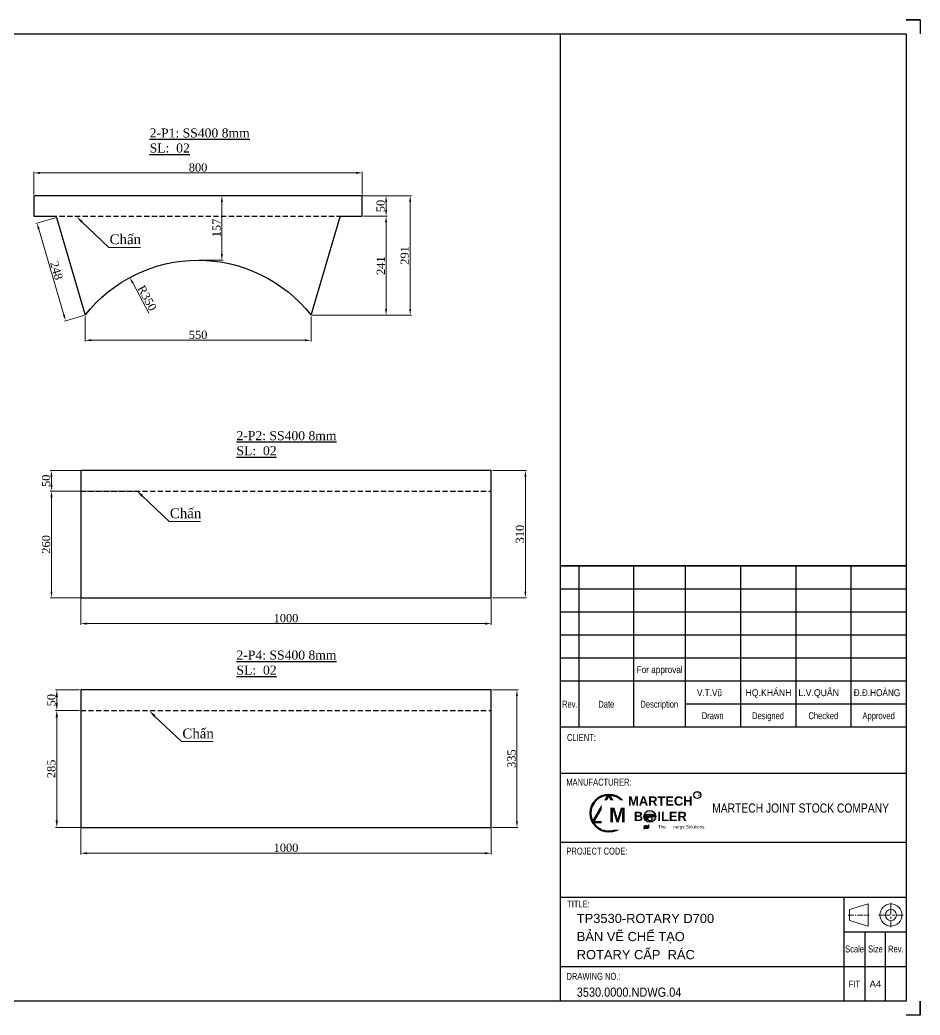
# Model space of a CAD drawing. Header units: inches. Extents: x 36705 to 45095, y -12195 to 29758.
# Drawn here: x 38087 to 40280, y 18635 to 21060 of the extents above; entities that cross this region are included whole.
import ezdxf
from ezdxf.enums import TextEntityAlignment as Align

# ---------------------------------------------------------------- set-up
doc = ezdxf.new("R2010")
doc.units = ezdxf.units.IN
doc.header["$MEASUREMENT"] = 0
doc.linetypes.add('CENTER', pattern=[2, 1.25, -0.25, 0.25, -0.25])
doc.linetypes.add('HIDDEN', pattern=[0.375, 0.25, -0.125])
doc.layers.get('Defpoints').update_dxf_attribs({"lineweight": 5})
for name, color, linetype, lineweight in [('1.  0.2', 7, 'Continuous', 25), ('AM_8', 1, 'Continuous', 15), ('ĐƯỜNG TÂM', 8, 'CENTER', 5)]:
    doc.layers.add(name, color=color, linetype=linetype, lineweight=lineweight)
doc.layers.add('Không in', color=7, linetype='Continuous', lineweight=25, plot=False)
doc.layers.add('TEXT', color=20, linetype='Continuous')
doc.styles.add('Chu va so', font='arial.ttf')
doc.styles.add('stad1', font='times.ttf')
doc.styles.get("Standard").update_dxf_attribs({"font": 'arial.ttf'})
doc.styles.add('TCVN', font='times.ttf')
doc.styles.add('TEXT', font='arial.ttf')
doc.dimstyles.new('Hien', dxfattribs={"dimtxt": 20, "dimasz": 15, "dimexe": 3, "dimexo": 3, "dimgap": 3, "dimtad": 1, "dimtoh": 1, "dimdec": 0, "dimzin": 0, "dimdsep": 46, "dimtxsty": 'TCVN', "dimcen": 0, "dimclrd": 8, "dimclre": 250, "dimclrt": 41, "dimadec": 0, "dimazin": 0, "dimtfac": 1, "dimtdec": 0, "dimtofl": 0, "dimtmove": 1, "dimatfit": 3, "dimfxl": 1, "dimtolj": 1, "dimtzin": 0, "dimlwd": 9, "dimlwe": 9, "dimarcsym": 0})
doc.dimstyles.new('Hien$0', dxfattribs={"dimtxt": 20, "dimasz": 17, "dimexe": 3, "dimexo": 3, "dimgap": 3, "dimtad": 1, "dimtoh": 1, "dimdec": 0, "dimzin": 0, "dimdsep": 46, "dimtxsty": 'TCVN', "dimcen": 0.09, "dimclrd": 8, "dimclre": 252, "dimclrt": 41, "dimadec": 0, "dimazin": 0, "dimtfac": 1, "dimtdec": 0, "dimtofl": 0, "dimtmove": 0, "dimatfit": 3, "dimfxl": 1, "dimtolj": 1, "dimtzin": 0, "dimlwd": 9, "dimlwe": 9, "dimarcsym": 0})

# ---------------------------------------------------------------- blocks, each defined once
blk = doc.blocks.new('*D142')
at = {"color": 8, "lineweight": 9, "transparency": 16777216}
blk.add_line((38401.2, 20345.8), (38361.6, 20419.2), dxfattribs=at)
at = {"color": 8, "transparency": 16777216}
blk.add_solid([(38363.8, 20420.4), (38359.4, 20418), (38354.4, 20432.4)], dxfattribs=at)
at = {"layer": 'Defpoints', "color": 0, "transparency": 16777216}
for p in [(38354.4, 20432.4), (38520.8, 20124.5)]:
    blk.add_point(p, dxfattribs=at)
at = {"color": 41, "transparency": 16777216, "insert": (38396.6, 20382.2), "char_height": 20, "attachment_point": 5, "rotation": 298.3713, "style": 'TCVN'}
blk.add_mtext('\\A1;R350', dxfattribs=at)
blk = doc.blocks.new('*D143')
at = {"color": 250, "lineweight": 9, "transparency": 16777216}
for p, q in [((38120.8, 20634.5), (38120.8, 20690.2)), ((38920.8, 20634.5), (38920.8, 20690.2))]:
    blk.add_line(p, q, dxfattribs=at)
at = {"color": 8, "lineweight": 9, "transparency": 16777216}
blk.add_line((38905.8, 20687.2), (38135.8, 20687.2), dxfattribs=at)
at = {"color": 8, "transparency": 16777216}
for points in [[(38135.8, 20689.7), (38135.8, 20684.7), (38120.8, 20687.2)], [(38905.8, 20689.7), (38905.8, 20684.7), (38920.8, 20687.2)]]:
    blk.add_solid(points, dxfattribs=at)
at = {"layer": 'Defpoints', "color": 0, "transparency": 16777216}
for p in [(38120.8, 20687.2), (38120.8, 20631.5), (38920.8, 20631.5)]:
    blk.add_point(p, dxfattribs=at)
at = {"color": 41, "transparency": 16777216, "insert": (38520.8, 20700.4), "char_height": 20, "attachment_point": 5, "style": 'TCVN'}
blk.add_mtext('\\A1;800', dxfattribs=at)
blk = doc.blocks.new('*D144')
at = {"color": 250, "lineweight": 9, "transparency": 16777216}
for p, q in [((38923.8, 20631.5), (38981.8, 20631.5)), ((38923.8, 20581.5), (38981.8, 20581.5))]:
    blk.add_line(p, q, dxfattribs=at)
at = {"color": 8, "lineweight": 9, "transparency": 16777216}
blk.add_line((38978.8, 20596.5), (38978.8, 20616.5), dxfattribs=at)
at = {"color": 8, "transparency": 16777216}
for points in [[(38976.3, 20616.5), (38981.3, 20616.5), (38978.8, 20631.5)], [(38976.3, 20596.5), (38981.3, 20596.5), (38978.8, 20581.5)]]:
    blk.add_solid(points, dxfattribs=at)
at = {"layer": 'Defpoints', "color": 0, "transparency": 16777216}
for p in [(38920.8, 20631.5), (38978.8, 20631.5), (38920.8, 20581.5)]:
    blk.add_point(p, dxfattribs=at)
at = {"color": 41, "transparency": 16777216, "insert": (38965.6, 20606.5), "char_height": 20, "attachment_point": 5, "rotation": 90, "style": 'TCVN'}
blk.add_mtext('\\A1;50', dxfattribs=at)
blk = doc.blocks.new('*D145')
at = {"color": 250, "lineweight": 9, "transparency": 16777216}
for p, q in [((38923.8, 20581.5), (38981.8, 20581.5)), ((38799, 20340.7), (38981.8, 20340.7))]:
    blk.add_line(p, q, dxfattribs=at)
at = {"color": 8, "lineweight": 9, "transparency": 16777216}
blk.add_line((38978.8, 20566.5), (38978.8, 20355.7), dxfattribs=at)
at = {"color": 8, "transparency": 16777216}
for points in [[(38976.3, 20566.5), (38981.3, 20566.5), (38978.8, 20581.5)], [(38976.3, 20355.7), (38981.3, 20355.7), (38978.8, 20340.7)]]:
    blk.add_solid(points, dxfattribs=at)
at = {"layer": 'Defpoints', "color": 0, "transparency": 16777216}
for p in [(38920.8, 20581.5), (38796, 20340.7), (38978.8, 20340.7)]:
    blk.add_point(p, dxfattribs=at)
at = {"color": 41, "transparency": 16777216, "insert": (38965.8, 20461.1), "char_height": 20, "attachment_point": 5, "rotation": 90, "style": 'TCVN'}
blk.add_mtext('\\A1;241', dxfattribs=at)
blk = doc.blocks.new('*D146')
at = {"color": 250, "lineweight": 9, "transparency": 16777216}
for p, q in [((38799, 20631.5), (39040.5, 20631.5)), ((38799, 20340.7), (39040.5, 20340.7))]:
    blk.add_line(p, q, dxfattribs=at)
at = {"color": 8, "lineweight": 9, "transparency": 16777216}
blk.add_line((39037.5, 20355.7), (39037.5, 20616.5), dxfattribs=at)
at = {"color": 8, "transparency": 16777216}
for points in [[(39035, 20616.5), (39040, 20616.5), (39037.5, 20631.5)], [(39035, 20355.7), (39040, 20355.7), (39037.5, 20340.7)]]:
    blk.add_solid(points, dxfattribs=at)
at = {"layer": 'Defpoints', "color": 0, "transparency": 16777216}
for p in [(38796, 20631.5), (39037.5, 20631.5), (38796, 20340.7)]:
    blk.add_point(p, dxfattribs=at)
at = {"color": 41, "transparency": 16777216, "insert": (39024.3, 20486.1), "char_height": 20, "attachment_point": 5, "rotation": 90, "style": 'TCVN'}
blk.add_mtext('\\A1;291', dxfattribs=at)
blk = doc.blocks.new('*D147')
at = {"color": 250, "lineweight": 9, "transparency": 16777216}
for p, q in [((38523.8, 20631.5), (38581.8, 20631.5)), ((38523.8, 20474.5), (38581.8, 20474.5))]:
    blk.add_line(p, q, dxfattribs=at)
at = {"color": 8, "lineweight": 9, "transparency": 16777216}
blk.add_line((38578.8, 20489.5), (38578.8, 20616.5), dxfattribs=at)
at = {"color": 8, "transparency": 16777216}
for points in [[(38576.3, 20616.5), (38581.3, 20616.5), (38578.8, 20631.5)], [(38576.3, 20489.5), (38581.3, 20489.5), (38578.8, 20474.5)]]:
    blk.add_solid(points, dxfattribs=at)
at = {"layer": 'Defpoints', "color": 0, "transparency": 16777216}
for p in [(38520.8, 20631.5), (38578.8, 20631.5), (38520.8, 20474.5)]:
    blk.add_point(p, dxfattribs=at)
at = {"color": 41, "transparency": 16777216, "insert": (38565.6, 20553), "char_height": 20, "attachment_point": 5, "rotation": 90, "style": 'TCVN'}
blk.add_mtext('\\A1;157', dxfattribs=at)
blk = doc.blocks.new('*D148')
at = {"color": 250, "lineweight": 9, "transparency": 16777216}
for p, q in [((38245.5, 20337.7), (38245.5, 20276.4)), ((38796, 20337.7), (38796, 20276.4))]:
    blk.add_line(p, q, dxfattribs=at)
at = {"color": 8, "lineweight": 9, "transparency": 16777216}
blk.add_line((38260.5, 20279.4), (38781, 20279.4), dxfattribs=at)
at = {"color": 8, "transparency": 16777216}
for points in [[(38260.5, 20281.9), (38260.5, 20276.9), (38245.5, 20279.4)], [(38781, 20281.9), (38781, 20276.9), (38796, 20279.4)]]:
    blk.add_solid(points, dxfattribs=at)
at = {"layer": 'Defpoints', "color": 0, "transparency": 16777216}
for p in [(38245.5, 20340.7), (38796, 20340.7), (38796, 20279.4)]:
    blk.add_point(p, dxfattribs=at)
at = {"color": 41, "transparency": 16777216, "insert": (38520.8, 20292.6), "char_height": 20, "attachment_point": 5, "style": 'TCVN'}
blk.add_mtext('\\A1;550', dxfattribs=at)
blk = doc.blocks.new('*D149')
at = {"color": 250, "lineweight": 9, "transparency": 16777216}
for p, q in [((38172.7, 20577.5), (38125.4, 20563.6)), ((38242.6, 20339.8), (38195.4, 20325.9))]:
    blk.add_line(p, q, dxfattribs=at)
at = {"color": 8, "lineweight": 9, "transparency": 16777216}
blk.add_line((38132.5, 20550.1), (38194, 20341.1), dxfattribs=at)
at = {"color": 8, "transparency": 16777216}
for points in [[(38134.9, 20550.8), (38130.1, 20549.4), (38128.3, 20564.5)], [(38196.4, 20341.8), (38191.6, 20340.4), (38198.2, 20326.7)]]:
    blk.add_solid(points, dxfattribs=at)
at = {"layer": 'Defpoints', "color": 0, "transparency": 16777216}
for p in [(38175.6, 20578.4), (38198.2, 20326.7), (38245.5, 20340.7)]:
    blk.add_point(p, dxfattribs=at)
at = {"color": 41, "transparency": 16777216, "insert": (38175.9, 20449.3), "char_height": 20, "attachment_point": 5, "rotation": 286.3989, "style": 'TCVN'}
blk.add_mtext('\\A1;248', dxfattribs=at)
blk = doc.blocks.new('*D174')
at = {"color": 250, "lineweight": 9, "transparency": 16777216}
for p, q in [((38235, 19089.5), (38235, 19026.4)), ((39235, 19089.5), (39235, 19026.4))]:
    blk.add_line(p, q, dxfattribs=at)
at = {"color": 8, "lineweight": 9, "transparency": 16777216}
blk.add_line((38250, 19029.4), (39220, 19029.4), dxfattribs=at)
at = {"color": 8, "transparency": 16777216}
for points in [[(38250, 19031.9), (38250, 19026.9), (38235, 19029.4)], [(39220, 19031.9), (39220, 19026.9), (39235, 19029.4)]]:
    blk.add_solid(points, dxfattribs=at)
at = {"layer": 'Defpoints', "color": 0, "transparency": 16777216}
for p in [(38235, 19092.5), (39235, 19092.5), (39235, 19029.4)]:
    blk.add_point(p, dxfattribs=at)
at = {"color": 41, "transparency": 16777216, "insert": (38735, 19042.6), "char_height": 20, "attachment_point": 5, "style": 'TCVN'}
blk.add_mtext('\\A1;1000', dxfattribs=at)
blk = doc.blocks.new('*D175')
at = {"color": 250, "lineweight": 9, "transparency": 16777216}
for p, q in [((39238, 19427.5), (39300.6, 19427.5)), ((39238, 19092.5), (39300.6, 19092.5))]:
    blk.add_line(p, q, dxfattribs=at)
at = {"color": 8, "lineweight": 9, "transparency": 16777216}
blk.add_line((39297.6, 19107.5), (39297.6, 19412.5), dxfattribs=at)
at = {"color": 8, "transparency": 16777216}
for points in [[(39295.1, 19412.5), (39300.1, 19412.5), (39297.6, 19427.5)], [(39295.1, 19107.5), (39300.1, 19107.5), (39297.6, 19092.5)]]:
    blk.add_solid(points, dxfattribs=at)
at = {"layer": 'Defpoints', "color": 0, "transparency": 16777216}
for p in [(39235, 19427.5), (39297.6, 19427.5), (39235, 19092.5)]:
    blk.add_point(p, dxfattribs=at)
at = {"color": 41, "transparency": 16777216, "insert": (39284.5, 19260), "char_height": 20, "attachment_point": 5, "rotation": 90, "style": 'TCVN'}
blk.add_mtext('\\A1;335', dxfattribs=at)
blk = doc.blocks.new('*D230')
at = {"color": 250, "lineweight": 9, "transparency": 16777216}
for p, q in [((38235, 19649), (38235, 19586)), ((39235, 19649), (39235, 19586))]:
    blk.add_line(p, q, dxfattribs=at)
at = {"color": 8, "lineweight": 9, "transparency": 16777216}
blk.add_line((38250, 19589), (39220, 19589), dxfattribs=at)
at = {"color": 8, "transparency": 16777216}
for points in [[(38250, 19591.5), (38250, 19586.5), (38235, 19589)], [(39220, 19591.5), (39220, 19586.5), (39235, 19589)]]:
    blk.add_solid(points, dxfattribs=at)
at = {"layer": 'Defpoints', "color": 0, "transparency": 16777216}
for p in [(38235, 19652), (39235, 19652), (39235, 19589)]:
    blk.add_point(p, dxfattribs=at)
at = {"color": 41, "transparency": 16777216, "insert": (38735, 19602.2), "char_height": 20, "attachment_point": 5, "style": 'TCVN'}
blk.add_mtext('\\A1;1000', dxfattribs=at)
blk = doc.blocks.new('*D231')
at = {"color": 250, "lineweight": 9, "transparency": 16777216}
for p, q in [((39238, 19962), (39321.2, 19962)), ((39238, 19652), (39321.2, 19652))]:
    blk.add_line(p, q, dxfattribs=at)
at = {"color": 8, "lineweight": 9, "transparency": 16777216}
blk.add_line((39318.2, 19667), (39318.2, 19947), dxfattribs=at)
at = {"color": 8, "transparency": 16777216}
for points in [[(39315.7, 19947), (39320.7, 19947), (39318.2, 19962)], [(39315.7, 19667), (39320.7, 19667), (39318.2, 19652)]]:
    blk.add_solid(points, dxfattribs=at)
at = {"layer": 'Defpoints', "color": 0, "transparency": 16777216}
for p in [(39235, 19962), (39318.2, 19962), (39235, 19652)]:
    blk.add_point(p, dxfattribs=at)
at = {"color": 41, "transparency": 16777216, "insert": (39305, 19807), "char_height": 20, "attachment_point": 5, "rotation": 90, "style": 'TCVN'}
blk.add_mtext('\\A1;310', dxfattribs=at)
blk = doc.blocks.new('*D238')
at = {"color": 250, "lineweight": 9, "transparency": 16777216}
for p, q in [((38374.9, 19962), (38160.7, 19962)), ((38374.9, 19912), (38160.7, 19912))]:
    blk.add_line(p, q, dxfattribs=at)
at = {"color": 8, "lineweight": 9, "transparency": 16777216}
blk.add_line((38163.7, 19947), (38163.7, 19927), dxfattribs=at)
at = {"color": 8, "transparency": 16777216}
for points in [[(38161.2, 19947), (38166.2, 19947), (38163.7, 19962)], [(38161.2, 19927), (38166.2, 19927), (38163.7, 19912)]]:
    blk.add_solid(points, dxfattribs=at)
at = {"layer": 'Defpoints', "color": 0, "transparency": 16777216}
for p in [(38377.9, 19962), (38163.7, 19912), (38377.9, 19912)]:
    blk.add_point(p, dxfattribs=at)
at = {"color": 41, "transparency": 16777216, "insert": (38150.6, 19937), "char_height": 20, "attachment_point": 5, "rotation": 90, "style": 'TCVN'}
blk.add_mtext('\\A1;50', dxfattribs=at)
blk = doc.blocks.new('*D239')
at = {"color": 250, "lineweight": 9, "transparency": 16777216}
for p, q in [((38374.9, 19912), (38160.7, 19912)), ((38296.5, 19652), (38160.7, 19652))]:
    blk.add_line(p, q, dxfattribs=at)
at = {"color": 8, "lineweight": 9, "transparency": 16777216}
blk.add_line((38163.7, 19897), (38163.7, 19667), dxfattribs=at)
at = {"color": 8, "transparency": 16777216}
for points in [[(38161.2, 19897), (38166.2, 19897), (38163.7, 19912)], [(38161.2, 19667), (38166.2, 19667), (38163.7, 19652)]]:
    blk.add_solid(points, dxfattribs=at)
at = {"layer": 'Defpoints', "color": 0, "transparency": 16777216}
for p in [(38377.9, 19912), (38163.7, 19652), (38299.5, 19652)]:
    blk.add_point(p, dxfattribs=at)
at = {"color": 41, "transparency": 16777216, "insert": (38150.6, 19782), "char_height": 20, "attachment_point": 5, "rotation": 90, "style": 'TCVN'}
blk.add_mtext('\\A1;260', dxfattribs=at)
blk = doc.blocks.new('*D240')
at = {"color": 252, "lineweight": 9, "transparency": 16777216}
for p, q in [((38232, 19427.5), (38173.6, 19427.5)), ((38232, 19377.5), (38173.6, 19377.5))]:
    blk.add_line(p, q, dxfattribs=at)
at = {"color": 8, "lineweight": 9, "transparency": 16777216}
blk.add_line((38176.6, 19410.5), (38176.6, 19394.5), dxfattribs=at)
at = {"color": 8, "transparency": 16777216}
for points in [[(38173.7, 19410.5), (38179.4, 19410.5), (38176.6, 19427.5)], [(38173.7, 19394.5), (38179.4, 19394.5), (38176.6, 19377.5)]]:
    blk.add_solid(points, dxfattribs=at)
at = {"layer": 'Defpoints', "color": 0, "transparency": 16777216}
for p in [(38235, 19427.5), (38176.6, 19377.5), (38235, 19377.5)]:
    blk.add_point(p, dxfattribs=at)
at = {"color": 41, "transparency": 16777216, "insert": (38163.4, 19402.5), "char_height": 20, "attachment_point": 5, "rotation": 90, "style": 'TCVN'}
blk.add_mtext('\\A1;50', dxfattribs=at)
blk = doc.blocks.new('*D241')
at = {"color": 252, "lineweight": 9, "transparency": 16777216}
for p, q in [((38232, 19377.5), (38173.6, 19377.5)), ((38293.9, 19092.5), (38173.6, 19092.5))]:
    blk.add_line(p, q, dxfattribs=at)
at = {"color": 8, "lineweight": 9, "transparency": 16777216}
blk.add_line((38176.6, 19360.5), (38176.6, 19109.5), dxfattribs=at)
at = {"color": 8, "transparency": 16777216}
for points in [[(38173.7, 19360.5), (38179.4, 19360.5), (38176.6, 19377.5)], [(38173.7, 19109.5), (38179.4, 19109.5), (38176.6, 19092.5)]]:
    blk.add_solid(points, dxfattribs=at)
at = {"layer": 'Defpoints', "color": 0, "transparency": 16777216}
for p in [(38235, 19377.5), (38176.6, 19092.5), (38296.9, 19092.5)]:
    blk.add_point(p, dxfattribs=at)
at = {"color": 41, "transparency": 16777216, "insert": (38163.4, 19235), "char_height": 20, "attachment_point": 5, "rotation": 90, "style": 'TCVN'}
blk.add_mtext('\\A1;285', dxfattribs=at)
blk = doc.blocks.new('*D121')
at = {"color": 8, "lineweight": 9, "transparency": 16777216}
for p, q in [((38450.1, 19838), (38384.5, 19900.4)), ((38527.1, 19838), (38450.1, 19838))]:
    blk.add_line(p, q, dxfattribs=at)
at = {"color": 8, "transparency": 16777216}
blk.add_solid([(38386.6, 19902.5), (38382.5, 19898.2), (38371.5, 19912.8)], dxfattribs=at)
at = {"layer": 'Defpoints', "color": 0, "transparency": 16777216}
blk.add_point((38371.5, 19912.8), dxfattribs=at)
blk.add_point((38371.5, 19912.8), dxfattribs=at)
at = {"color": 41, "transparency": 16777216, "insert": (38490.4, 19857.7), "char_height": 24, "attachment_point": 5, "style": 'TCVN'}
blk.add_mtext('\\A1;Chấn', dxfattribs=at)
blk = doc.blocks.new('*D122')
at = {"color": 8, "lineweight": 9, "transparency": 16777216}
for p, q in [((38303.3, 20505.8), (38237.7, 20568.1)), ((38380.3, 20505.8), (38303.3, 20505.8))]:
    blk.add_line(p, q, dxfattribs=at)
at = {"color": 8, "transparency": 16777216}
blk.add_solid([(38239.8, 20570.3), (38235.7, 20565.9), (38224.7, 20580.5)], dxfattribs=at)
at = {"layer": 'Defpoints', "color": 0, "transparency": 16777216}
blk.add_point((38224.7, 20580.5), dxfattribs=at)
blk.add_point((38224.7, 20580.5), dxfattribs=at)
at = {"color": 41, "transparency": 16777216, "insert": (38343.6, 20525.4), "char_height": 24, "attachment_point": 5, "style": 'TCVN'}
blk.add_mtext('\\A1;Chấn', dxfattribs=at)
blk = doc.blocks.new('*D123')
at = {"color": 8, "lineweight": 9, "transparency": 16777216}
for p, q in [((38480.6, 19301.5), (38415, 19363.8)), ((38557.5, 19301.5), (38480.6, 19301.5))]:
    blk.add_line(p, q, dxfattribs=at)
at = {"color": 8, "transparency": 16777216}
blk.add_solid([(38417, 19366), (38412.9, 19361.6), (38401.9, 19376.2)], dxfattribs=at)
at = {"layer": 'Defpoints', "color": 0, "transparency": 16777216}
blk.add_point((38401.9, 19376.2), dxfattribs=at)
blk.add_point((38401.9, 19376.2), dxfattribs=at)
at = {"color": 41, "transparency": 16777216, "insert": (38520.9, 19321.1), "char_height": 24, "attachment_point": 5, "style": 'TCVN'}
blk.add_mtext('\\A1;Chấn', dxfattribs=at)
blk = doc.blocks.new('KHUNG TEN A4 - TD - 13.2.2023')
for p, q in [((300, 216), (303, 216)), ((303, 216), (303, 213)), ((225, 92.48), (225, 213)), ((300, 97.48), (225, 97.48)), ((229, 62.5), (229, 97.48)), ((300, 92.48), (225, 92.48)), ((300, 87.48), (225, 87.48)), ((300, 82.48), (225, 82.48)), ((300, 77.48), (225, 77.48)), ((300, 72.48), (225, 72.48)), ((300, 67.48), (252, 67.48)), ((300, 18), (286.5, 18)), ((303, 3), (303, 0)), ((303, 0), (300, 0))]:
    blk.add_line(p, q)
at = {"lineweight": 25}
for p, q in [((240.8, 97.48, 0), (240.8, 62.5)), ((252, 97.48, 0), (252, 62.5, 0)), ((264, 97.48, 0), (264, 62.5, 0)), ((276, 97.48, 0), (276, 62.5, 0)), ((288, 97.48, 0), (288, 62.5, 0)), ((300, 62.5), (225, 62.5)), ((225, 52.5), (300, 52.5)), ((225, 37.5), (300, 37.5)), ((300, 28.19), (300, 3)), ((300, 25.5), (225, 25.5)), ((286.5, 3), (286.5, 25.5)), ((291, 18, 0), (291, 3, 0)), ((295.5, 3, 0), (295.5, 18, 0)), ((300, 10.5), (225, 10.5))]:
    blk.add_line(p, q, dxfattribs=at)
blk.add_lwpolyline([(3, 213), (300, 213), (300, 3), (3, 3)], close=True)
blk.add_lwpolyline([(225, 97.48), (300, 97.48), (300, 3), (225, 3)], close=True, dxfattribs=at)
at = {"lineweight": 50, "elevation": 0}
blk.add_lwpolyline([(235.47, 47.81), (232.02, 41.84), (238.92, 41.84)], close=True, dxfattribs=at)
at = {"color": 2, "lineweight": 20, "elevation": 0}
blk.add_lwpolyline([(287.67, 20.52), (291.72, 19.32), (291.72, 24.12), (287.67, 22.92)], close=True, dxfattribs=at)
at = {"lineweight": 50}
blk.add_circle((235.47, 43.83, 0), 3.98, dxfattribs=at)
at = {"color": 2, "lineweight": 20}
for radius in [2.4, 1.2]:
    blk.add_circle((296.66, 21.72, 0), radius, dxfattribs=at)
at = {"layer": '1.  0.2'}
for p, q in [((303, 216), (300, 216)), ((303, 0), (303, 3))]:
    blk.add_line(p, q, dxfattribs=at)
at = {"layer": 'Không in'}
for points in [[(303, 216), (303, 213)], [(303, 0), (300, 0)]]:
    blk.add_lwpolyline(points, dxfattribs=at)
at = {"layer": 'ĐƯỜNG TÂM', "lineweight": 0, "ltscale": 2}
for p, q in [((296.66, 24.36, 0), (296.66, 19.08, 0)), ((294.02, 21.72, 0), (299.3, 21.72, 0))]:
    blk.add_line(p, q, dxfattribs=at)
at = {"layer": 'ĐƯỜNG TÂM', "lineweight": 0}
blk.add_line((287.4, 21.72, 0), (291.94, 21.72, 0), dxfattribs=at)
at = {"color": 5, "style": 'Chu va so', "width": 0.75}
for s, p in [('Rev.', (227, 66.73)), ('Date', (234.9, 66.73, 0)), ('Description', (246.4, 66.73, 0)), ('Drawn', (258, 64.23, 0)), ('Designed', (270, 64.23)), ('Checked', (282, 64.23)), ('Approved', (294, 64.23, 0)), ('CLIENT:', (229.51, 59.5, 0.01)), ('MANUFACTURER:', (233.31, 49.81, 0.01)), ('PROJECT CODE:', (232.87, 34.84)), ('TITLE:', (228.87, 23.36, 0.02)), ('Scale', (288.78, 13.6, 0)), ('Size', (293.31, 13.6, 0)), ('Rev. ', (297.97, 13.6, 0)), ('DRAWING NO.:', (232.13, 7.67, 0.02)), ('FIT', (288.75, 6, 0))]:
    blk.add_text(s, height=1.5, dxfattribs=at).set_placement(p, align=Align.CENTER)
at = {"color": 5, "lineweight": 25, "insert": (249.34, 44.92, 0), "char_height": 2, "width": 55.4584, "attachment_point": 4, "style": 'Chu va so'}
blk.add_mtext('\\pxqc;{\\W0.8;MARTECH JOINT STOCK COMPANY}', dxfattribs=at)
at = {"width": 0.85}
for tag, p in [('REV4', (226.38, 94.23)), ('NGAY_REV04', (229.9, 94.23)), ('DESCRIPTION_4', (241.49, 94.23, 0)), ('DESCRIPTION_3', (241.49, 89.23, 0)), ('DESCRIPTION_2', (241.49, 84.23, 0)), ('DESCRIPTION_1', (241.49, 79.23, 0)), ('DESCRIPTION_0', (241.49, 74.23, 0))]:
    blk.add_attdef(tag, p, '', height=1.5, dxfattribs=at)
at = {"layer": 'TEXT', "ltscale": 0.1, "style": 'Chu va so'}
for tag, p, height, width in [('REV3', (226.38, 89.23), 1.5, 0.85), ('NGAY_REV03', (229.9, 89.23), 1.5, 0.85), ('REV2', (226.38, 84.23), 1.5, 0.85), ('NGAY_REV02', (229.9, 84.23), 1.5, 0.85), ('REV1', (226.38, 79.23), 1.5, 0.85), ('NGAY_REV01', (229.9, 79.23), 1.5, 0.85), ('REV0', (226.38, 74.23), 1.5, 0.85), ('NGAY_REV0', (229.9, 74.23), 1.5, 0.85), ('NGUOI_VE', (252.6, 69.23), 1.5, 0.85), ('NGUOI_KIEM_1', (264.6, 69.23), 1.5, 0.9), ('NGUOI_KIEM_2', (276.6, 69.23), 1.5, 0.9), ('STT-BV', (232.09, 3.98), 2, 0.85)]:
    blk.add_attdef(tag, p, '', height=height, dxfattribs=dict(at, width=width))
at = {"layer": 'TEXT', "ltscale": 0.1, "width": 0.85}
blk.add_attdef('NGUOI_DUYET', (288.6, 69.23), '', height=1.5, dxfattribs=at)
at = {"layer": 'TEXT', "lineweight": 25, "ltscale": 0.1, "style": 'Chu va so'}
for tag, p, height in [('PROJECT_CODE', (231.95, 28.65), 3.6), ('TITLE1', (231.95, 19.98), 2), ('TITLE2', (231.95, 16.05), 2), ('TITLE3', (231.95, 12.12), 2)]:
    blk.add_attdef(tag, p, '', height=height, dxfattribs=at)
at = {"layer": 'TEXT', "ltscale": 0.1, "style": 'Chu va so'}
for tag, p in [('A4_A4', (292.03, 6, 0)), ('REV.', (297.2, 6, 0))]:
    blk.add_attdef(tag, p, '', height=1.5, dxfattribs=at)
at = {"insert": (235.49, 45.04, 0), "char_height": 3.2046, "attachment_point": 1, "style": 'TEXT', "bg_fill": 2}
blk.add_mtext('\\pxqc;{\\fArial|b1|i0|c0|p34;M}', dxfattribs=at)
at = {"insert": (239.73, 47.47, 0), "char_height": 2.0029, "width": 13.7942, "attachment_point": 1, "style": 'TEXT', "bg_fill": 2}
blk.add_mtext('\\pxqc;{\\fArial|b1|i0|c0|p34;MARTECH\\PB    ILER}', dxfattribs=at)
h = blk.add_hatch(color=256)
h.dxf.hatch_style = 1
edge = h.paths.add_edge_path()
edge.add_spline(control_points=[(243.08, 40.7), (243.14, 40.74), (243.38, 40.91), (243.88, 40.67), (244.11, 40.95), (244.2, 41.06)], knot_values=[0, 0, 0, 0, 0.315535, 1.31207, 1.873609, 1.873609, 1.873609, 1.873609], degree=3, periodic=0)
edge.add_spline(control_points=[(244.2, 41.06), (244.13, 40.99), (243.86, 40.75), (243.31, 41.04), (243.12, 40.75), (243.08, 40.7)], knot_values=[0, 0, 0, 0, 0.411397, 1.576501, 1.877595, 1.877595, 1.877595, 1.877595], degree=3, periodic=0)
edge = h.paths.add_edge_path()
edge.add_spline(control_points=[(243.08, 40.45), (243.14, 40.49), (243.38, 40.67), (243.88, 40.42), (244.11, 40.71), (244.2, 40.81)], knot_values=[0, 0, 0, 0, 0.315535, 1.31207, 1.873609, 1.873609, 1.873609, 1.873609], degree=3, periodic=0)
edge.add_spline(control_points=[(244.2, 40.81), (244.13, 40.75), (243.86, 40.5), (243.31, 40.79), (243.12, 40.51), (243.08, 40.45)], knot_values=[0, 0, 0, 0, 0.411397, 1.576501, 1.877595, 1.877595, 1.877595, 1.877595], degree=3, periodic=0)
at = {"color": 7}
for centre in [(243.32, 43.43, 0), (243.32, 43.13, 0), (243.62, 43.43, 0), (243.62, 43.13, 0), (243.92, 43.43, 0), (243.92, 43.13, 0), (244.22, 43.43, 0), (244.22, 43.13, 0), (244.52, 43.43, 0), (244.52, 43.13, 0), (244.82, 43.43, 0), (244.82, 43.13, 0), (245.12, 43.43, 0), (245.12, 43.13, 0), (245.41, 43.43, 0), (245.41, 43.13, 0), (243.46, 42.8, 0), (243.71, 42.5, 0), (243.76, 42.8, 0)]:
    blk.add_circle(centre, 0.121, dxfattribs=at)
for points in [[(243.08, 40.93, 0), (243.21, 41.08, 0), (243.98, 41.13, 0), (244.2, 41.29, 0)], [(243.08, 40.93, 0), (243.26, 41.04, 0), (243.92, 41.04, 0), (244.2, 41.29, 0)], [(243.08, 40.7, 0), (243.21, 40.85, 0), (243.98, 40.9, 0), (244.2, 41.06, 0)], [(243.08, 40.7, 0), (243.26, 40.8, 0), (243.92, 40.81, 0), (244.2, 41.06, 0)], [(243.08, 40.45, 0), (243.21, 40.6, 0), (243.98, 40.65, 0), (244.2, 40.81, 0)], [(243.08, 40.45, 0), (243.26, 40.55, 0), (243.92, 40.56, 0), (244.2, 40.81, 0)]]:
    blk.add_spline(points, degree=3)
at = {"char_height": 0.701, "attachment_point": 1, "style": 'TEXT', "bg_fill": 2}
for s, insert in [('\\pxqc;R', (254.7, 48.14, 0)), ('\\pxqc;The      nergy Solutions', (246.12, 41.23, 0))]:
    blk.add_mtext(s, dxfattribs=dict(at, insert=insert))
at = {"layer": 'AM_8'}
h = blk.add_hatch(color=7, dxfattribs=at)
edge = h.paths.add_edge_path()
edge.add_arc((244.35, 43.13), 1.28, 191.4592, 461.3375)
edge.add_arc((244.35, 43.13), 1.28, 101.3375, 191.4592)
edge = h.paths.add_edge_path(flags=16)
edge.add_arc((243.71, 42.5), 0.121, -289.458, 11.4592, ccw=False)
edge.add_arc((243.71, 42.5), 0.121, 11.4592, 70.542, ccw=False)
edge = h.paths.add_edge_path(flags=16)
edge.add_arc((245.41, 43.13), 0.121, -211.5113, 11.4592, ccw=False)
edge.add_arc((245.41, 43.13), 0.121, 11.4592, 148.4887, ccw=False)
edge = h.paths.add_edge_path(flags=16)
edge.add_arc((243.46, 42.8), 0.121, -304.2526, 11.4592, ccw=False)
edge.add_arc((243.46, 42.8), 0.121, 11.4592, 55.7474, ccw=False)
edge = h.paths.add_edge_path(flags=16)
edge.add_arc((245.41, 43.43), 0.121, -200.2428, 11.4592, ccw=False)
edge.add_arc((245.41, 43.43), 0.121, 11.4592, 159.7572, ccw=False)
edge = h.paths.add_edge_path(flags=16)
edge.add_arc((245.12, 43.13), 0.121, -219.051, 11.4592, ccw=False)
edge.add_arc((245.12, 43.13), 0.121, 11.4592, 140.949, ccw=False)
edge = h.paths.add_edge_path(flags=16)
edge.add_arc((243.76, 42.8), 0.121, -292.0311, 11.4592, ccw=False)
edge.add_arc((243.76, 42.8), 0.121, 11.4592, 67.9689, ccw=False)
edge = h.paths.add_edge_path(flags=16)
edge.add_arc((243.32, 43.13), 0.121, -319.4544, 11.4592, ccw=False)
edge.add_arc((243.32, 43.13), 0.121, 11.4592, 40.5456, ccw=False)
edge = h.paths.add_edge_path(flags=16)
edge.add_arc((245.12, 43.43), 0.121, -206.0119, 11.4592, ccw=False)
edge.add_arc((245.12, 43.43), 0.121, 11.4592, 153.9881, ccw=False)
edge = h.paths.add_edge_path(flags=16)
edge.add_arc((244.37, 42.57), 0.434, -262.499, 11.4592, ccw=False)
edge.add_arc((244.37, 42.57), 0.434, 11.4592, 97.501, ccw=False)
edge = h.paths.add_edge_path(flags=16)
edge.add_arc((243.32, 43.43), 0.121, -332.7707, 11.4592, ccw=False)
edge.add_arc((243.32, 43.43), 0.121, 11.4592, 27.2293, ccw=False)
edge = h.paths.add_edge_path(flags=16)
edge.add_arc((244.82, 43.13), 0.121, -230.166, 11.4592, ccw=False)
edge.add_arc((244.82, 43.13), 0.121, 11.4592, 129.834, ccw=False)
edge = h.paths.add_edge_path(flags=16)
edge.add_arc((243.62, 43.13), 0.121, -307.6137, 11.4592, ccw=False)
edge.add_arc((243.62, 43.13), 0.121, 11.4592, 52.3863, ccw=False)
edge = h.paths.add_edge_path(flags=16)
edge.add_arc((244.52, 43.13), 0.121, -246.4575, 11.4592, ccw=False)
edge.add_arc((244.52, 43.13), 0.121, 11.4592, 113.5425, ccw=False)
edge = h.paths.add_edge_path(flags=16)
edge.add_arc((243.92, 43.13), 0.121, -290.4056, 11.4592, ccw=False)
edge.add_arc((243.92, 43.13), 0.121, 11.4592, 69.5944, ccw=False)
edge = h.paths.add_edge_path(flags=16)
edge.add_arc((244.82, 43.43), 0.121, -215.7954, 11.4592, ccw=False)
edge.add_arc((244.82, 43.43), 0.121, 11.4592, 144.2046, ccw=False)
edge = h.paths.add_edge_path(flags=16)
edge.add_arc((244.22, 43.13), 0.121, -268.4837, 11.4592, ccw=False)
edge.add_arc((244.22, 43.13), 0.121, 11.4592, 91.5163, ccw=False)
edge = h.paths.add_edge_path(flags=16)
edge.add_arc((243.62, 43.43), 0.121, -322.0207, 11.4592, ccw=False)
edge.add_arc((243.62, 43.43), 0.121, 11.4592, 37.9793, ccw=False)
edge = h.paths.add_edge_path(flags=16)
edge.add_arc((244.22, 43.43), 0.121, -267.4803, 11.4592, ccw=False)
edge.add_arc((244.22, 43.43), 0.121, 11.4592, 92.5197, ccw=False)
edge = h.paths.add_edge_path(flags=16)
edge.add_arc((244.52, 43.43), 0.121, -234.0834, 11.4592, ccw=False)
edge.add_arc((244.52, 43.43), 0.121, 11.4592, 125.9166, ccw=False)
edge = h.paths.add_edge_path(flags=16)
edge.add_arc((243.92, 43.43), 0.121, -301.7345, 11.4592, ccw=False)
edge.add_arc((243.92, 43.43), 0.121, 11.4592, 58.2655, ccw=False)
blk.add_circle((254.66, 47.77, 0), 0.763)
at = {"color": 7}
for centre, radius in [((244.35, 43.13, 0), 1.28), ((244.37, 42.57, 0), 0.434)]:
    blk.add_circle(centre, radius, dxfattribs=at)

msp = doc.modelspace()

# ---------------------------------------------------------------- linework, layer by layer
at = {"color": 3, "linetype": 'HIDDEN', "ltscale": 50}
for p, q in [((38145.85545, 20581.45391), (38895.67185, 20581.45391)), ((38235.03581, 19912.04467), (39235.03581, 19912.04467)), ((38235.03581, 19377.49846), (39235.03581, 19377.49846))]:
    msp.add_line(p, q, dxfattribs=at)
msp.add_lwpolyline([(38865.7626, 20577.79267, -0.3368748942), (38870.58004, 20581.45391), (38920.76365, 20581.45391), (38920.76365, 20631.45391), (38120.76365, 20631.45391), (38120.76365, 20581.45391), (38170.94726, 20581.45391, -0.3032734793), (38175.56614, 20578.36857), (38245.5238, 20340.65526, -0.4861165654), (38796.0035, 20340.65526)], format="xyb", close=True)
for points in [[(38235.03581, 19652.04467), (39235.03581, 19652.04467), (39235.03581, 19962.04467), (38235.03581, 19962.04467)], [(38235.03581, 19092.49846), (39235.03581, 19092.49846), (39235.03581, 19427.49846), (38235.03581, 19427.49846)]]:
    msp.add_lwpolyline(points, close=True)

# ---------------------------------------------------------------- texts
at = {"color": 2, "char_height": 22, "attachment_point": 1, "style": 'stad1'}
for s, insert in [('\\A1;{\\L2-P1: SS400 8mm \\PSL:  02}', (38402.83093, 20795.52047)), ('\\A1;{\\L2-P2: SS400 8mm \\PSL:  02}', (38614.31437, 20057.90207)), ('\\A1;{\\L2-P4: SS400 8mm \\PSL:  02}', (38614.31437, 19523.35586))]:
    msp.add_mtext(s, dxfattribs=dict(at, insert=insert))

# ---------------------------------------------------------------- dimensions: what is measured, and where the dimension line sits
for base, p1, p2, picture, middle in [((38120.76365, 20687.21339), (38920.76365, 20631.45391), (38120.76365, 20631.45391), '*D143', (38520.76365, 20700.38642)), ((38796.0035, 20279.44396), (38245.5238, 20340.65526), (38796.0035, 20340.65526), '*D148', (38520.76365, 20292.61699)), ((39235.03581, 19588.99126), (38235.03581, 19652.04467), (39235.03581, 19652.04467), '*D230', (38735.03581, 19602.1643)), ((39235.03581, 19029.44506), (38235.03581, 19092.49846), (39235.03581, 19092.49846), '*D174', (38735.03581, 19042.61809))]:
    dim = msp.add_linear_dim(base=base, p1=p1, p2=p2, dimstyle='Hien')
    dim.commit()
    dim.dimension.update_dxf_attribs({"geometry": picture, "text_midpoint": middle})
for base, p1, p2, dimstyle, picture, middle in [((38578.80724, 20631.45391), (38520.76365, 20474.45391), (38520.76365, 20631.45391), 'Hien', '*D147', (38565.60537, 20552.95391)), ((39037.51188, 20631.45391), (38796.0035, 20340.65526), (38796.0035, 20631.45391), 'Hien', '*D146', (39024.31001, 20486.05459)), ((38978.76769, 20631.45391), (38920.76365, 20581.45391), (38920.76365, 20631.45391), 'Hien', '*D144', (38965.59465, 20606.45391)), ((38978.76769, 20340.65526), (38920.76365, 20581.45391), (38796.0035, 20340.65526), 'Hien', '*D145', (38965.76769, 20461.05459)), ((39318.19118, 19962.04467), (39235.03581, 19652.04467), (39235.03581, 19962.04467), 'Hien', '*D231', (39305.01815, 19807.04467)), ((38176.55305, 19377.49846), (38235.03581, 19427.49846), (38235.03581, 19377.49846), 'Hien$0', '*D240', (38163.38002, 19402.49846)), ((39297.64433, 19427.49846), (39235.03581, 19092.49846), (39235.03581, 19427.49846), 'Hien', '*D175', (39284.4713, 19259.99846))]:
    dim = msp.add_linear_dim(base=base, p1=p1, p2=p2, angle=90, dimstyle=dimstyle)
    dim.commit()
    dim.dimension.update_dxf_attribs({"geometry": picture, "text_midpoint": middle})
dim = msp.add_aligned_dim(p1=(38175.56614, 20578.36857), p2=(38245.5238, 20340.65526), distance=-49.28852, dimstyle='Hien')
dim.commit()
dim.dimension.update_dxf_attribs({"geometry": '*D149', "text_midpoint": (38175.89868, 20449.31571)})
for p1, p2, picture, middle in [((38224.67212, 20580.52505), (38224.67937, 20580.51816), '*D122', (38303.32743, 20505.77385)), ((38371.48248, 19912.76713), (38371.48973, 19912.76024), '*D121', (38450.13779, 19838.01593)), ((38401.92577, 19376.2314), (38401.93302, 19376.22451), '*D123', (38480.58108, 19301.4802))]:
    dim = msp.add_diameter_dim_2p(p1=p1, p2=p2, text='Chấn', dimstyle='Hien', override={"dimscale": 1.2})
    dim.commit()
    dim.dimension.update_dxf_attribs({"geometry": picture, "text_midpoint": middle, "dimtype": 163})
dim = msp.add_radius_dim(center=(38520.76365, 20124.45391), mpoint=(38354.44935, 20432.41423), dimstyle='Hien')
dim.commit()
dim.dimension.update_dxf_attribs({"geometry": '*D142', "text_midpoint": (38384.96492, 20375.90927), "dimtype": 164})
for base, p1, p2, override, picture, middle in [((38163.7369, 19912.04467), (38377.86794, 19962.04467), (38377.86794, 19912.04467), {"dimasz": 15, "dimcen": 0, "dimclre": 250, "dimtmove": 1}, '*D238', (38150.56387, 19937.04467)), ((38163.7369, 19652.04467), (38377.86794, 19912.04467), (38299.49615, 19652.04467), {"dimasz": 15, "dimcen": 0, "dimclre": 250, "dimtmove": 1}, '*D239', (38150.56387, 19782.04467)), ((38176.55305, 19092.49846), (38235.03581, 19377.49846), (38296.92677, 19092.49846), {"dimtmove": 1}, '*D241', (38163.38002, 19234.99846))]:
    dim = msp.add_linear_dim(base=base, p1=p1, p2=p2, angle=90, dimstyle='Hien$0', override=override)
    dim.commit()
    dim.dimension.update_dxf_attribs({"geometry": picture, "text_midpoint": middle})

# ---------------------------------------------------------------- next in the draw order: block references
ref = msp.add_blockref('KHUNG TEN A4 - TD - 13.2.2023', (36878.06933, 18635.05833, -16.93531), dxfattribs=dict(xscale=11.22661566256567, yscale=11.22661566256567, zscale=11.22661566256567))
ref.add_attrib('NGUOI_DUYET', 'Đ.Đ.HOÀNG', (40118.07061, 19412.23232, -16.93531), dxfattribs={"layer": 'TEXT', "ltscale": 0.1, "height": 16.839923, "width": 0.85})
ref.add_attrib('NGUOI_KIEM_2', 'L.V.QUÂN', (39983.35122, 19412.23232, -16.93531), dxfattribs={"layer": 'TEXT', "ltscale": 0.1, "height": 16.839923, "style": 'Chu va so', "width": 0.9})
ref.add_attrib('NGUOI_KIEM_1', ' HQ.KHÁNH', (39848.63183, 19412.23232, -16.93531), dxfattribs={"layer": 'TEXT', "ltscale": 0.1, "height": 16.839923, "style": 'Chu va so', "width": 0.9})
ref.add_attrib('NGUOI_VE', '    V.T.Vũ', (39713.91244, 19412.23232, -16.93531), dxfattribs={"layer": 'TEXT', "ltscale": 0.1, "height": 16.839923, "style": 'Chu va so', "width": 0.85})
ref.add_attrib('A4_A4', 'A4', (40156.52176, 18702.41803, -16.93908), dxfattribs={"layer": 'TEXT', "ltscale": 0.1, "height": 16.839923, "style": 'Chu va so'})
ref.add_attrib('DWG.NO', '3530.0000.NDWG.04', (39443.351, 18679.74077, -16.93531), dxfattribs={"layer": 'TEXT', "ltscale": 0.1, "height": 22.4532313, "style": 'Chu va so', "width": 0.85})
ref.add_attrib('TITLE3', 'ROTARY CẤP  RÁC', (39443.351, 18771.18105, -16.93531), dxfattribs={"layer": 'TEXT', "lineweight": 25, "ltscale": 0.1, "height": 22.4532313, "style": 'Chu va so'})
ref.add_attrib('TITLE2', 'BẢN VẼ CHẾ TẠO', (39443.351, 18815.24552, -16.93531), dxfattribs={"layer": 'TEXT', "lineweight": 25, "ltscale": 0.1, "height": 22.4532313, "style": 'Chu va so'})
ref.add_attrib('TITLE1', 'TP3530-ROTARY D700', (39443.351, 18859.30998, -16.93531), dxfattribs={"layer": 'TEXT', "lineweight": 25, "ltscale": 0.1, "height": 22.4532313, "style": 'Chu va so'})
ref.add_attrib('DESCRIPTION_1', 'For approval', (39589.16941, 19468.3654, -16.92042), dxfattribs={"height": 16.8399235, "width": 0.85})

doc.saveas('drawing.dxf')
